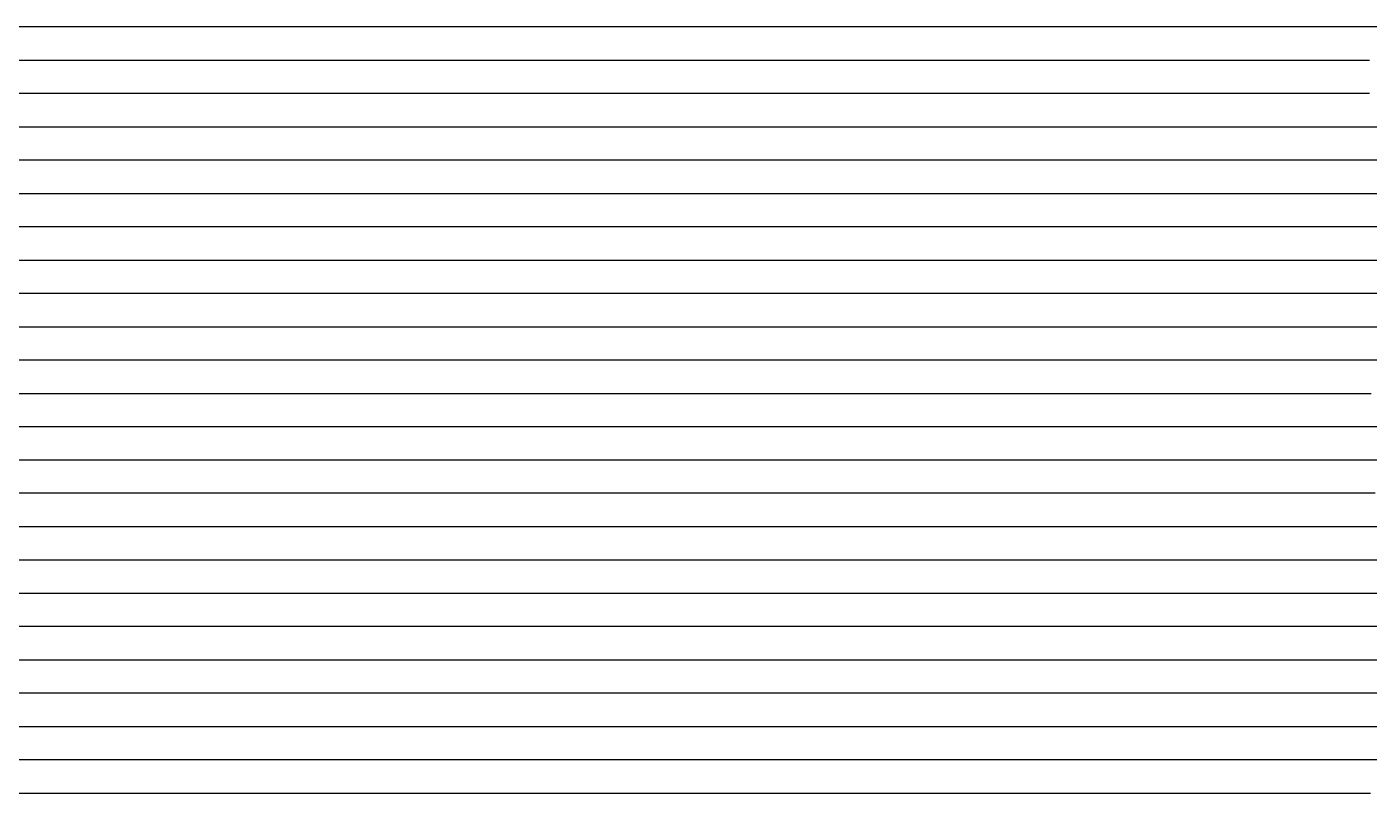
# Model space of a CAD drawing. Extents: x 20 to 170, y 60 to 234.
# Drawn here: x 57.5 to 95, y 81.4 to 102.8 of the extents above; entities that cross this region are included whole.
import ezdxf

# ---------------------------------------------------------------- set-up
doc = ezdxf.new("R2010")
doc.units = 0
doc.header["$LTSCALE"] = 0.000394
doc.layers.add('SPLINE', color=7, linetype='CONTINUOUS')

msp = doc.modelspace()

# ---------------------------------------------------------------- linework, layer by layer
at = {"layer": 'SPLINE', "color": 2}
for points in [[(95.316696, 102.804871, -18.560368), (94.619499, 102.804871, -18.901688), (94.532043, 102.804871, -18.970587), (94.444618, 102.804871, -19.051968), (94.269676, 102.804871, -19.252405), (94.118431, 102.804871, -19.474686), (93.744995, 102.804871, -20.122864), (93.265205, 102.804871, -20.360842), (93.026512, 102.804871, -20.680222), (92.766525, 102.804871, -21.1875), (92.525436, 102.804871, -21.788717), (92.352905, 102.804871, -22.342936), (92.331627, 102.804871, -22.396135), (91.731361, 102.804871, -22.665436), (91.128647, 102.804871, -22.922194), (90.256531, 102.804871, -23.153913), (90.084, 102.804871, -23.172714), (88.337387, 102.804871, -23.407534), (87.640175, 102.804871, -23.607912), (87.46524, 102.804871, -23.642412), (87.290352, 102.804871, -23.692492), (86.942947, 102.804871, -23.805212), (85.874657, 102.804871, -23.955532), (85.54612, 102.804871, -23.930492), (84.848915, 102.804871, -23.927332), (84.15168, 102.804871, -24.13085), (82.754852, 102.804871, -24.50971), (81.360413, 102.804871, -25.004488), (80.901894, 102.804871, -25.208008), (78.569153, 102.804871, -25.593166), (77.172318, 102.804871, -26.009584), (75.078308, 102.804871, -26.964622), (74.730865, 102.804871, -27.26836), (74.225098, 102.804871, -27.857038), (73.94384, 102.804871, -28.051159), (73.683884, 102.804871, -28.320478), (73.508957, 102.804871, -28.705597), (73.334061, 102.804871, -29.792133), (72.984268, 102.804871, -32.134266), (72.575394, 102.804871, -35.118355), (72.440659, 102.804871, -35.813496), (71.894714, 102.804871, -38.240208), (71.873428, 102.804871, -38.268368), (68.798584, 102.804871, -38.265247), (68.098999, 102.804871, -38.237068), (67.051964, 102.804871, -38.230808), (66.704536, 102.804871, -38.240208), (66.007317, 102.804871, -38.224548), (65.307732, 102.804871, -38.199528), (64.610489, 102.804871, -38.190109), (63.563454, 102.804871, -38.224548), (61.819225, 102.804871, -38.230808), (61.122002, 102.804871, -38.249588), (60.947113, 102.804871, -38.246449), (60.772232, 102.804871, -38.230808), (60.249893, 102.804871, -38.196369), (58.678188, 102.804871, -38.190109), (57.631187, 102.804871, -38.230808), (57.283749, 102.804871, -38.230808)], [(57.283749, 101.873642, -38.221428), (57.980968, 101.873642, -38.190109), (60.422421, 101.873642, -38.202648), (60.772232, 101.873642, -38.230808), (64.260712, 101.873642, -38.230808), (64.610489, 101.873642, -38.246449), (66.007317, 101.873642, -38.196369), (67.751541, 101.873642, -38.230808), (68.098999, 101.873642, -38.237068), (68.798584, 101.873642, -38.265247), (70.193024, 101.873642, -38.230808), (70.545166, 101.873642, -38.233948), (70.897308, 101.873642, -38.249588), (70.913879, 101.873642, -38.237068), (71.13839, 101.873642, -37.022152), (71.261307, 101.873642, -36.424091), (71.589844, 101.873642, -34.986835), (71.937256, 101.873642, -32.766804), (72.112152, 101.873642, -31.620768), (72.54937, 101.873642, -28.455057), (72.636856, 101.873642, -28.163858), (72.809387, 101.873642, -27.860119), (72.984268, 101.873642, -27.675421), (73.334061, 101.873642, -27.45936), (74.381104, 101.873642, -26.770502), (75.078308, 101.873642, -26.375944), (75.775528, 101.873642, -26.040924), (77.172318, 101.873642, -25.511766), (78.21936, 101.873642, -25.301947), (79.266373, 101.873642, -25.135948), (79.98484, 101.873642, -25.051468), (80.660812, 101.873642, -24.779028), (81.360413, 101.873642, -24.56295), (82.754852, 101.873642, -24.19973), (83.80188, 101.873642, -23.908552), (84.15168, 101.873642, -23.867872), (84.740204, 101.873642, -23.839672), (85.54612, 101.873642, -23.551592), (85.89592, 101.873642, -23.492052), (86.942947, 101.873642, -23.366854), (88.337387, 101.873642, -23.135134), (89.734177, 101.873642, -22.928453), (91.128647, 101.873642, -22.609076), (91.303528, 101.873642, -22.558956), (92.525436, 101.873642, -22.311636), (92.986328, 101.873642, -22.198875), (93.215546, 101.873642, -22.108078), (93.447212, 101.873642, -22.036037), (93.527573, 101.873642, -21.885757), (93.89624, 101.873642, -21.416059), (94.073509, 101.873642, -21.26264), (94.094818, 101.873642, -21.231359), (94.496605, 101.873642, -20.526821), (94.8582, 101.873642, -19.465305), (95.011856, 101.873642, -19.133406)], [(95.011856, 100.942459, -21.45364), (94.957451, 100.942459, -21.503759), (94.43985, 100.942459, -21.710398), (94.179893, 100.942459, -21.807478), (93.922264, 100.942459, -21.879498), (93.222641, 100.942459, -21.951538), (92.525436, 100.942459, -22.120598), (91.828232, 100.942459, -22.223976), (91.128647, 100.942459, -22.305336), (88.337387, 100.942459, -22.862694), (86.942947, 100.942459, -23.066214), (84.848915, 100.942459, -23.322994), (84.15168, 100.942459, -23.504612), (83.452057, 100.942459, -23.704992), (82.754852, 100.942459, -23.892912), (79.963608, 100.942459, -24.54417), (79.11277, 100.942459, -24.913649), (78.569153, 100.942459, -24.935608), (77.172318, 100.942459, -25.132868), (76.475098, 100.942459, -25.248728), (76.300217, 100.942459, -25.286308), (76.125359, 100.942459, -25.348927), (74.381104, 100.942459, -26.131744), (72.287033, 100.942459, -27.305941), (71.937256, 100.942459, -27.619061), (71.764702, 100.942459, -27.891459), (71.677292, 100.942459, -28.101238), (71.632385, 100.942459, -28.257818), (71.589844, 100.942459, -28.505177), (71.240036, 100.942459, -30.797251), (71.152573, 100.942459, -31.301369), (70.890259, 100.942459, -32.619663), (70.542816, 100.942459, -34.43578), (70.325386, 100.942459, -35.616196), (70.214272, 100.942459, -36.280052), (69.930664, 100.942459, -38.230808), (69.082169, 100.942459, -38.265247), (68.623672, 100.942459, -38.265247), (67.401756, 100.942459, -38.218288), (66.007317, 100.942459, -38.190109), (65.307732, 100.942459, -38.190109), (64.610489, 100.942459, -38.246449), (64.260712, 100.942459, -38.230808), (61.469463, 100.942459, -38.230808), (60.422421, 100.942459, -38.240208), (60.074982, 100.942459, -38.230808), (59.375408, 100.942459, -38.230808), (58.678188, 100.942459, -38.196369), (58.33073, 100.942459, -38.190109), (56.236717, 100.942459, -38.205769)], [(56.933956, 100.013611, -38.230808), (57.631187, 100.013611, -38.202648), (58.33073, 100.013611, -38.190109), (59.375408, 100.013611, -38.230808), (64.260712, 100.013611, -38.230808), (64.610489, 100.013611, -38.246449), (65.657524, 100.013611, -38.230808), (66.704536, 100.013611, -38.265247), (68.949829, 100.013611, -38.268368), (68.971107, 100.013611, -38.180729), (69.278351, 100.013611, -35.609997), (69.372902, 100.013611, -34.886639), (69.755768, 100.013611, -32.247028), (69.793579, 100.013611, -32.062267), (70.301743, 100.013611, -30.214853), (70.717697, 100.013611, -28.145119), (70.890259, 100.013611, -27.74114), (71.240036, 100.013611, -27.36544), (71.589844, 100.013611, -27.114902), (72.287033, 100.013611, -26.638943), (72.636856, 100.013611, -26.482405), (73.334061, 100.013611, -26.144224), (74.206177, 100.013611, -25.759087), (74.381104, 100.013611, -25.662046), (75.078308, 100.013611, -25.320726), (75.775528, 100.013611, -25.073368), (76.125359, 100.013611, -24.979448), (76.475098, 100.013611, -24.904268), (77.172318, 100.013611, -24.854208), (78.198074, 100.013611, -24.766468), (78.569153, 100.013611, -24.61619), (79.963608, 100.013611, -24.19663), (81.360413, 100.013611, -23.877232), (81.707794, 100.013611, -23.777052), (82.057632, 100.013611, -23.701872), (82.754852, 100.013611, -23.586012), (83.80188, 100.013611, -23.266634), (85.89592, 100.013611, -22.928453), (86.942947, 100.013611, -22.787556), (88.337387, 100.013611, -22.562136), (89.734177, 100.013611, -22.292816), (91.128647, 100.013611, -22.064238), (92.525436, 100.013611, -21.857557), (93.222641, 100.013611, -21.791798), (94.794373, 100.013611, -21.406679), (95.316696, 100.013611, -21.2188)], [(95.316696, 99.082397, -21.018379), (93.922264, 99.082397, -21.250099), (92.525436, 99.082397, -21.56012), (91.128647, 99.082397, -21.757378), (90.431442, 99.082397, -21.841938), (89.734177, 99.082397, -21.951538), (89.384407, 99.082397, -21.995358), (89.296959, 99.082397, -22.010998), (88.337387, 99.082397, -22.223976), (86.942947, 99.082397, -22.490116), (85.54612, 99.082397, -22.728056), (84.806351, 99.082397, -23.050594), (84.15168, 99.082397, -23.157074), (83.780609, 99.082397, -23.232174), (83.452057, 99.082397, -23.232174), (82.754852, 99.082397, -23.297974), (82.057632, 99.082397, -23.523392), (81.360413, 99.082397, -23.523392), (81.010605, 99.082397, -23.567232), (79.963608, 99.082397, -23.780132), (78.569153, 99.082397, -24.20603), (77.325974, 99.082397, -24.613091), (77.172318, 99.082397, -24.62875), (75.775528, 99.082397, -24.66943), (75.428116, 99.082397, -24.697588), (75.078308, 99.082397, -24.810349), (74.381104, 99.082397, -25.095268), (73.334061, 99.082397, -25.752827), (72.984268, 99.082397, -25.868687), (71.589844, 99.082397, -26.397884), (71.240036, 99.082397, -26.570103), (70.890259, 99.082397, -26.823723), (70.193024, 99.082397, -27.356041), (70.018112, 99.082397, -27.55644), (69.845596, 99.082397, -27.875818), (69.408363, 99.082397, -29.419535), (69.320892, 99.082397, -29.688793), (68.886002, 99.082397, -30.875551), (68.841133, 99.082397, -31.032089), (68.819855, 99.082397, -31.141689), (68.41568, 99.082397, -34.532841), (68.035156, 99.082397, -38.080509), (68.011551, 99.082397, -38.246449), (67.401756, 99.082397, -38.230808), (65.657524, 99.082397, -38.230808), (65.132851, 99.082397, -38.237068), (64.610489, 99.082397, -38.230808), (56.933956, 99.082397, -38.230808)], [(56.236717, 98.151184, -38.224548), (65.832436, 98.151184, -38.233948), (66.007317, 98.151184, -38.240208), (66.274384, 98.151184, -38.230808), (67.0756, 98.151184, -38.230808), (67.401756, 98.151184, -34.874161), (67.881531, 98.151184, -30.327591), (67.902809, 98.151184, -30.196053), (67.926468, 98.151184, -30.108393), (67.990265, 98.151184, -29.917353), (68.448769, 98.151184, -28.968616), (68.536224, 98.151184, -28.755676), (68.798584, 98.151184, -28.041779), (68.971107, 98.151184, -27.60342), (69.146011, 98.151184, -27.34976), (69.495804, 98.151184, -27.071102), (70.36792, 98.151184, -26.426044), (70.542816, 98.151184, -26.332085), (70.890259, 98.151184, -26.194365), (72.287033, 98.151184, -25.690207), (72.984268, 98.151184, -25.333246), (73.683884, 98.151184, -24.932428), (74.031273, 98.151184, -24.716408), (74.381104, 98.151184, -24.54731), (76.475098, 98.151184, -24.45023), (77.172318, 98.151184, -24.31245), (78.569153, 98.151184, -23.808352), (79.266373, 98.151184, -23.586012), (81.360413, 98.151184, -23.235353), (82.057632, 98.151184, -23.235353), (83.012482, 98.151184, -23.094414), (83.267746, 98.151184, -23.081894), (83.780609, 98.151184, -23.081894), (84.499084, 98.151184, -22.703035), (84.848915, 98.151184, -22.590296), (85.54612, 98.151184, -22.414936), (85.89592, 98.151184, -22.364836), (86.593155, 98.151184, -22.308475), (86.942947, 98.151184, -22.208256), (88.337387, 98.151184, -21.773058), (88.68721, 98.151184, -21.716698), (89.036949, 98.151184, -21.694757), (89.734177, 98.151184, -21.638397), (91.128647, 98.151184, -21.497499), (92.525436, 98.151184, -21.22818), (93.922264, 98.151184, -21.00902), (96.713524, 98.151184, -20.554981)], [(95.316696, 97.219986, -20.454762), (94.966896, 97.219986, -20.476702), (93.922264, 97.219986, -20.683361), (92.525436, 97.219986, -20.861841), (91.828232, 97.219986, -20.98086), (91.128647, 97.219986, -21.127979), (90.431442, 97.219986, -21.37538), (89.712929, 97.219986, -21.497499), (89.036949, 97.219986, -21.422319), (88.68721, 97.219986, -21.41922), (88.337387, 97.219986, -21.463039), (86.942947, 97.219986, -21.776157), (85.721024, 97.219986, -22.176958), (84.848915, 97.219986, -22.223976), (84.499084, 97.219986, -22.320995), (83.645851, 97.219986, -22.703035), (82.951065, 97.219986, -22.931614), (82.407425, 97.219986, -22.931614), (82.057632, 97.219986, -22.944134), (81.360413, 97.219986, -23.144514), (79.963608, 97.219986, -23.250994), (78.569153, 97.219986, -23.507772), (78.21936, 97.219986, -23.567232), (77.869568, 97.219986, -23.670572), (76.321472, 97.219986, -24.17157), (75.775528, 97.219986, -24.24045), (74.381104, 97.219986, -24.32189), (73.683884, 97.219986, -24.40955), (73.334061, 97.219986, -24.51915), (71.589844, 97.219986, -25.505466), (70.193024, 97.219986, -25.990805), (69.495804, 97.219986, -26.322704), (68.798584, 97.219986, -26.745422), (68.448769, 97.219986, -26.989662), (68.098999, 97.219986, -27.409281), (67.401756, 97.219986, -28.821417), (67.092148, 97.219986, -29.385075), (67.014145, 97.219986, -29.576075), (66.973984, 97.219986, -29.723253), (66.936157, 97.219986, -29.998793), (66.158554, 97.219986, -38.064827), (66.137306, 97.219986, -38.240208), (66.007317, 97.219986, -38.233948), (64.260712, 97.219986, -38.268368), (63.213684, 97.219986, -38.230808), (52.74588, 97.219986, -38.230808)], [(53.445454, 96.291122, -38.230808), (57.631187, 96.291122, -38.230808), (59.027981, 96.291122, -38.196369), (60.074982, 96.291122, -38.230808), (60.772232, 96.291122, -38.249588), (61.469463, 96.291122, -38.230808), (63.913273, 96.291122, -38.230808), (64.610489, 96.291122, -38.258968), (65.199005, 96.291122, -38.237068), (65.220291, 96.291122, -38.118088), (66.007317, 96.291122, -29.823433), (66.049866, 96.291122, -29.525955), (66.092407, 96.291122, -29.375675), (66.17984, 96.291122, -29.172134), (66.704536, 96.291122, -28.282839), (67.051964, 96.291122, -27.659781), (67.226845, 96.291122, -27.368561), (67.401756, 96.291122, -27.16814), (68.798584, 96.291122, -26.147385), (70.193024, 96.291122, -25.492947), (71.589844, 96.291122, -24.938688), (72.984268, 96.291122, -24.27177), (73.334061, 96.291122, -24.13085), (73.508957, 96.291122, -24.07449), (73.683884, 96.291122, -24.043192), (74.381104, 96.291122, -24.040012), (75.428116, 96.291122, -24.011892), (75.775528, 96.291122, -23.895992), (77.172318, 96.291122, -23.473312), (77.522118, 96.291122, -23.416954), (77.869568, 96.291122, -23.373074), (78.569153, 96.291122, -23.254114), (79.266373, 96.291122, -23.097534), (79.963608, 96.291122, -23.013014), (81.360413, 96.291122, -22.818893), (82.175819, 96.291122, -22.843914), (82.754852, 96.291122, -22.746836), (83.452057, 96.291122, -22.349195), (83.80188, 96.291122, -22.205135), (84.15168, 96.291122, -22.145638), (85.54612, 96.291122, -21.854418), (86.245674, 96.291122, -21.600838), (86.593155, 96.291122, -21.48498), (87.640175, 96.291122, -21.278299), (88.337387, 96.291122, -21.265779), (89.734177, 96.291122, -21.059139), (91.128647, 96.291122, -20.742842), (93.922264, 96.291122, -20.213663), (95.316696, 96.291122, -20.135424)], [(95.316696, 95.359894, -19.740864), (93.922264, 95.359894, -19.850464), (92.525436, 95.359894, -20.144783), (91.128647, 95.359894, -20.392141), (89.734177, 95.359894, -20.708422), (88.337387, 95.359894, -21.00902), (86.942947, 95.359894, -21.181219), (85.54612, 95.359894, -21.441099), (84.15168, 95.359894, -21.888918), (82.754852, 95.359894, -22.239555), (82.057632, 95.359894, -22.518276), (81.360413, 95.359894, -22.728056), (81.131142, 95.359894, -22.781296), (80.86882, 95.359894, -22.803196), (80.138519, 95.359894, -22.919054), (78.569153, 95.359894, -22.966034), (77.172318, 95.359894, -23.157074), (76.475098, 95.359894, -23.247854), (74.643417, 95.359894, -23.820852), (74.031273, 95.359894, -23.795792), (73.683884, 95.359894, -23.802092), (72.984268, 95.359894, -23.886612), (72.287033, 95.359894, -24.07449), (71.589844, 95.359894, -24.381371), (70.193024, 95.359894, -24.938688), (68.798584, 95.359894, -25.539927), (68.448769, 95.359894, -25.724667), (67.751541, 95.359894, -26.150484), (66.704536, 95.359894, -26.930202), (66.529655, 95.359894, -27.074223), (66.354744, 95.359894, -27.265181), (66.17984, 95.359894, -27.5345), (65.657524, 95.359894, -28.408138), (65.482613, 95.359894, -28.740057), (65.307732, 95.359894, -29.165874), (65.220291, 95.359894, -29.391335), (65.132851, 95.359894, -29.698233), (65.090294, 95.359894, -29.958113), (64.610489, 95.359894, -35.068256), (64.305618, 95.359894, -38.086788), (64.284355, 95.359894, -38.233948), (61.819225, 95.359894, -38.230808), (60.422421, 95.359894, -38.246449), (60.249893, 95.359894, -38.252708), (60.074982, 95.359894, -38.246449), (59.72522, 95.359894, -38.215168), (59.027981, 95.359894, -38.190109), (57.631187, 95.359894, -38.230808), (53.095692, 95.359894, -38.230808)], [(46.466133, 94.428711, -38.230808), (60.249893, 94.428711, -38.233948), (60.422421, 94.428711, -38.240208), (61.819225, 94.428711, -38.230808), (63.367313, 94.428711, -38.230808), (63.388596, 94.428711, -38.165047), (63.69347, 94.428711, -35.478455), (64.170914, 94.428711, -30.800371), (64.229965, 94.428711, -30.496651), (64.49704, 94.428711, -29.525955), (64.610489, 94.428711, -29.175255), (65.175369, 94.428711, -27.794378), (65.34082, 94.428711, -27.456221), (65.674042, 94.428711, -27.086742), (66.007317, 94.428711, -26.817442), (67.401756, 94.428711, -25.718407), (68.798584, 94.428711, -24.935608), (69.495804, 94.428711, -24.647511), (70.193024, 94.428711, -24.381371), (70.542816, 94.428711, -24.24045), (70.890259, 94.428711, -24.13085), (71.589844, 94.428711, -23.902292), (72.984268, 94.428711, -23.526512), (74.381104, 94.428711, -23.467012), (75.775528, 94.428711, -23.116354), (76.475098, 94.428711, -22.981674), (77.172318, 94.428711, -22.865814), (77.522118, 94.428711, -22.818893), (78.569153, 94.428711, -22.765656), (79.963608, 94.428711, -22.646656), (80.660812, 94.428711, -22.565256), (81.360413, 94.428711, -22.411816), (82.754852, 94.428711, -21.929598), (84.15168, 94.428711, -21.5194), (85.54612, 94.428711, -21.09672), (86.942947, 94.428711, -20.930721), (88.337387, 94.428711, -20.626982), (89.734177, 94.428711, -20.263763), (91.128647, 94.428711, -19.978844), (92.088188, 94.428711, -19.853603), (92.875259, 94.428711, -19.596846), (93.222641, 94.428711, -19.521666), (93.922264, 94.428711, -19.496645), (95.316696, 94.428711, -19.487246)], [(95.337982, 93.499863, -19.346325), (94.619499, 93.499863, -19.183485), (93.922264, 93.499863, -19.214806), (92.525436, 93.499863, -19.249226), (92.175705, 93.499863, -19.277426), (91.828232, 93.499863, -19.380745), (91.173531, 93.499863, -19.618765), (89.734177, 93.499863, -19.850464), (88.337387, 93.499863, -20.163584), (86.942947, 93.499863, -20.539322), (85.54612, 93.499863, -20.849321), (84.848915, 93.499863, -20.933882), (84.674026, 93.499863, -20.965179), (84.499084, 93.499863, -21.018379), (83.64827, 93.499863, -21.33466), (81.360413, 93.499863, -21.973417), (80.660812, 93.499863, -22.198875), (79.942307, 93.499863, -22.518276), (78.569153, 93.499863, -22.577776), (77.172318, 93.499863, -22.646656), (76.475098, 93.499863, -22.818893), (75.775528, 93.499863, -22.812634), (75.078308, 93.499863, -22.909674), (74.381104, 93.499863, -23.053694), (73.683884, 93.499863, -23.229053), (72.984268, 93.499863, -23.257214), (71.589844, 93.499863, -23.488932), (70.694061, 93.499863, -23.845932), (69.845596, 93.499863, -24.021252), (69.495804, 93.499863, -24.12775), (68.798584, 93.499863, -24.35631), (68.448769, 93.499863, -24.52853), (68.098999, 93.499863, -24.744568), (67.401756, 93.499863, -25.189188), (66.007317, 93.499863, -26.156784), (65.307732, 93.499863, -26.698483), (64.960304, 93.499863, -26.980263), (64.610489, 93.499863, -27.327841), (64.4356, 93.499863, -27.57522), (64.260712, 93.499863, -27.944698), (64.173248, 93.499863, -28.242159), (63.672207, 93.499863, -30.033213), (63.563454, 93.499863, -30.465351), (63.520962, 93.499863, -30.668871), (63.324799, 93.499863, -31.680227), (63.258587, 93.499863, -32.065407), (62.698441, 93.499863, -36.893772), (62.495213, 93.499863, -38.233948), (62.47393, 93.499863, -38.249588), (62.145401, 93.499863, -38.233948), (58.33073, 93.499863, -38.230808), (57.631187, 93.499863, -38.240208), (57.283749, 93.499863, -38.230808)], [(52.048649, 92.568649, -38.224548), (59.375408, 92.568649, -38.233948), (59.72522, 92.568649, -38.230808), (60.422421, 92.568649, -38.233948), (61.710518, 92.568649, -38.230808), (61.731789, 92.568649, -38.114967), (62.450294, 92.568649, -33.371124), (62.530655, 92.568649, -32.619663), (62.589733, 92.568649, -32.178127), (62.729191, 92.568649, -31.351509), (63.258587, 92.568649, -28.611637), (63.412212, 92.568649, -28.151379), (63.563454, 92.568649, -27.875818), (63.913273, 92.568649, -27.39048), (64.610489, 92.568649, -26.570103), (66.007317, 92.568649, -25.524246), (67.401756, 92.568649, -24.55983), (68.098999, 92.568649, -24.19663), (68.798584, 92.568649, -23.942972), (69.800674, 92.568649, -23.761372), (70.542816, 92.568649, -23.492052), (70.717697, 92.568649, -23.416954), (71.589844, 92.568649, -23.131954), (71.764702, 92.568649, -23.097534), (72.984268, 92.568649, -22.934694), (74.381104, 92.568649, -22.640396), (75.078308, 92.568649, -22.596556), (75.558105, 92.568649, -22.643536), (76.300217, 92.568649, -22.465015), (76.846169, 92.568649, -22.458755), (77.172318, 92.568649, -22.430595), (78.569153, 92.568649, -22.255276), (79.200211, 92.568649, -22.277136), (79.963608, 92.568649, -21.926437), (81.360413, 92.568649, -21.632137), (81.866188, 92.568649, -21.469299), (82.036346, 92.568649, -21.42544), (82.733566, 92.568649, -21.312759), (83.452057, 92.568649, -20.930721), (83.80188, 92.568649, -20.802341), (84.848915, 92.568649, -20.658281), (85.54612, 92.568649, -20.457941), (88.337387, 92.568649, -19.684505), (89.734177, 92.568649, -19.446526), (90.431442, 92.568649, -19.305645), (91.128647, 92.568649, -19.080185), (92.525436, 92.568649, -18.979967), (93.397583, 92.568649, -18.945547), (93.572441, 92.568649, -18.948668), (93.922264, 92.568649, -18.986227), (94.465889, 92.568649, -19.095825), (95.051979, 92.568649, -19.042587)], [(95.316696, 91.637436, -18.682487), (94.444618, 91.637436, -18.826508), (93.922264, 91.637436, -18.723207), (93.222641, 91.637436, -18.691887), (92.525436, 91.637436, -18.682487), (91.828232, 91.637436, -18.688787), (91.478409, 91.637436, -18.682487), (91.128647, 91.637436, -18.723207), (89.036949, 91.637436, -19.180386), (88.337387, 91.637436, -19.311865), (86.942947, 91.637436, -19.653185), (85.54612, 91.637436, -20.075903), (84.674026, 91.637436, -20.395302), (82.754852, 91.637436, -20.724081), (81.360413, 91.637436, -21.32214), (79.963608, 91.637436, -21.616478), (77.172318, 91.637436, -22.073618), (76.735107, 91.637436, -22.176958), (76.24585, 91.637436, -22.079878), (75.775528, 91.637436, -22.057978), (75.428116, 91.637436, -22.092438), (75.078308, 91.637436, -22.230196), (74.643417, 91.637436, -22.443096), (74.381104, 91.637436, -22.424335), (73.683884, 91.637436, -22.405556), (73.334061, 91.637436, -22.474396), (72.984268, 91.637436, -22.558956), (70.890259, 91.637436, -22.894033), (70.542816, 91.637436, -23.003593), (69.649429, 91.637436, -23.441992), (68.798584, 91.637436, -23.736332), (68.098999, 91.637436, -23.852152), (67.401756, 91.637436, -24.10581), (66.704536, 91.637436, -24.43461), (64.610489, 91.637436, -25.878086), (63.738392, 91.637436, -26.626442), (63.563454, 91.637436, -26.817442), (63.213684, 91.637436, -27.34976), (62.792992, 91.637436, -28.010479), (62.70792, 91.637436, -28.167019), (62.53775, 91.637436, -28.599136), (62.42902, 91.637436, -28.949837), (62.341583, 91.637436, -29.334955), (62.29903, 91.637436, -29.644995), (61.819225, 91.637436, -35.071396), (61.514343, 91.637436, -38.114967), (61.490738, 91.637436, -38.268368), (61.22364, 91.637436, -38.268368), (60.074982, 91.637436, -38.230808), (52.048649, 91.637436, -38.224548)], [(52.048649, 90.708618, -38.230808), (58.33073, 90.708618, -38.230808), (59.027981, 90.708618, -38.249588), (60.422421, 90.708618, -38.230808), (60.642223, 90.708618, -38.237068), (60.663483, 90.708618, -38.121208), (60.788757, 90.708618, -37.338432), (61.438721, 90.708618, -30.988249), (61.535637, 90.708618, -30.321331), (61.566357, 90.708618, -30.133453), (61.691616, 90.708618, -29.541615), (61.8405, 90.708618, -29.050014), (62.348679, 90.708618, -27.56266), (62.516464, 90.708618, -27.155663), (62.691345, 90.708618, -26.889482), (62.866261, 90.708618, -26.695362), (63.213684, 90.708618, -26.379105), (64.610489, 90.708618, -25.251808), (66.007317, 90.708618, -24.34375), (66.704536, 90.708618, -23.974272), (67.051964, 90.708618, -23.836552), (67.401756, 90.708618, -23.745712), (68.798584, 90.708618, -23.435692), (70.193024, 90.708618, -22.762476), (70.890259, 90.708618, -22.518276), (71.589844, 90.708618, -22.430595), (72.984268, 90.708618, -22.173838), (73.813881, 90.708618, -22.242716), (74.381104, 90.708618, -22.126858), (75.775528, 90.708618, -21.904577), (77.172318, 90.708618, -21.744858), (78.569153, 90.708618, -21.53508), (79.963608, 90.708618, -21.312759), (81.360413, 90.708618, -20.893122), (82.754852, 90.708618, -20.523682), (84.15168, 90.708618, -20.172943), (85.54612, 90.708618, -19.700144), (86.942947, 90.708618, -19.264925), (88.337387, 90.708618, -18.936108), (89.209465, 90.708618, -18.757668), (90.084, 90.708618, -18.507187), (90.431442, 90.708618, -18.432009), (90.781204, 90.708618, -18.422609), (91.128647, 90.708618, -18.447649), (92.525436, 90.708618, -18.422609), (92.875259, 90.708618, -18.438269), (93.222641, 90.708618, -18.494627), (93.922264, 90.708618, -18.576067), (94.160988, 90.708618, -18.576067), (94.966896, 90.708618, -18.44455), (95.316696, 90.708618, -18.422609)], [(95.165459, 89.77739, -18.21283), (94.619499, 89.77739, -18.194069), (94.269676, 89.77739, -18.190889), (93.922264, 89.77739, -18.234749), (93.506294, 89.77739, -18.334949), (92.525436, 89.77739, -18.168949), (91.828232, 89.77739, -18.087589), (91.478409, 89.77739, -18.084469), (91.128647, 89.77739, -18.125149), (90.431442, 89.77739, -18.228489), (89.734177, 89.77739, -18.228489), (89.384407, 89.77739, -18.262909), (89.036949, 89.77739, -18.381929), (88.361023, 89.77739, -18.657467), (86.942947, 89.77739, -18.936108), (85.54612, 89.77739, -19.280565), (84.848915, 89.77739, -19.621885), (84.15168, 89.77739, -19.925604), (83.64827, 89.77739, -20.119743), (82.754852, 89.77739, -20.323301), (82.057632, 89.77739, -20.407822), (81.360413, 89.77739, -20.583181), (79.963608, 89.77739, -20.977699), (78.569153, 89.77739, -21.20632), (77.172318, 89.77739, -21.365999), (76.475098, 89.77739, -21.45364), (75.775528, 89.77739, -21.635258), (74.381104, 89.77739, -21.707277), (72.984268, 89.77739, -21.929598), (72.766846, 89.77739, -21.976578), (71.937256, 89.77739, -21.979677), (71.589844, 89.77739, -22.026638), (70.193024, 89.77739, -22.342936), (68.798584, 89.77739, -22.934694), (67.401756, 89.77739, -23.476452), (66.007317, 89.77739, -23.867872), (64.610489, 89.77739, -24.66629), (63.213684, 89.77739, -25.655787), (62.866261, 89.77739, -25.931324), (62.691345, 89.77739, -26.100405), (61.994125, 89.77739, -26.870703), (61.819225, 89.77739, -27.099302), (61.627804, 89.77739, -27.484421), (61.514343, 89.77739, -27.857038), (61.417427, 89.77739, -28.282839), (60.769859, 89.77739, -32.293987), (60.684757, 89.77739, -32.876385), (60.597332, 89.77739, -33.649803), (59.878849, 89.77739, -38.140007), (59.855194, 89.77739, -38.230808), (59.441593, 89.77739, -38.237068), (59.233593, 89.77739, -38.230808), (54.142704, 89.77739, -38.230808)], [(56.236717, 88.846191, -38.265247), (57.631187, 88.846191, -38.240208), (57.980968, 88.846191, -38.252708), (58.678188, 88.846191, -38.230808), (59.578667, 88.846191, -38.230808), (59.616493, 88.846191, -38.208908), (59.637775, 88.846191, -38.089928), (59.88356, 88.846191, -36.004517), (60.467342, 88.846191, -30.136553), (60.509895, 88.846191, -29.845373), (60.597332, 88.846191, -29.403854), (60.684757, 88.846191, -28.999937), (60.772232, 88.846191, -28.652357), (60.925842, 88.846191, -28.195179), (61.469463, 88.846191, -26.751722), (61.644363, 88.846191, -26.401005), (61.819225, 88.846191, -26.175545), (62.169041, 88.846191, -25.853046), (62.516464, 88.846191, -25.568087), (63.213684, 88.846191, -25.045168), (64.610489, 88.846191, -24.16217), (66.007317, 88.846191, -23.523392), (67.401756, 88.846191, -23.013014), (68.098999, 88.846191, -22.718676), (68.623672, 88.846191, -22.461916), (68.798584, 88.846191, -22.361715), (69.495804, 88.846191, -22.045458), (69.670685, 88.846191, -21.976578), (69.845596, 88.846191, -21.920218), (70.193024, 88.846191, -21.851337), (70.717697, 88.846191, -21.766758), (70.890259, 88.846191, -21.741737), (71.589844, 88.846191, -21.738558), (72.287033, 88.846191, -21.660337), (72.984268, 88.846191, -21.516279), (73.683884, 88.846191, -21.406679), (74.381104, 88.846191, -21.38476), (75.775528, 88.846191, -21.21254), (77.172318, 88.846191, -20.95892), (78.569153, 88.846191, -20.893122), (79.266373, 88.846191, -20.792961), (80.835739, 88.846191, -20.342041), (81.010605, 88.846191, -20.298223), (81.360413, 88.846191, -20.260683), (82.712296, 88.846191, -20.038303), (84.15168, 88.846191, -19.368265), (85.54612, 88.846191, -18.901688), (85.89592, 88.846191, -18.832808), (86.245674, 88.846191, -18.807747), (86.942947, 88.846191, -18.701267), (88.337387, 88.846191, -18.184629), (89.036949, 88.846191, -18.06881), (90.431442, 88.846191, -17.905949), (90.781204, 88.846191, -17.887169), (91.128647, 88.846191, -17.893429), (92.525436, 88.846191, -17.965429), (93.922264, 88.846191, -17.918489), (95.316696, 88.846191, -17.780731)], [(95.316696, 87.914963, -17.420631), (93.922264, 87.914963, -17.580311), (93.310135, 87.914963, -17.602211), (93.04776, 87.914963, -17.624151), (92.591667, 87.914963, -17.702431), (91.828232, 87.914963, -17.602211), (91.128647, 87.914963, -17.624151), (89.734177, 87.914963, -17.733751), (88.337387, 87.914963, -17.83709), (86.942947, 87.914963, -18.25351), (86.245674, 87.914963, -18.428909), (85.54612, 87.914963, -18.566628), (84.15168, 87.914963, -18.964327), (82.754852, 87.914963, -19.465305), (82.057632, 87.914963, -19.781544), (81.360413, 87.914963, -19.969423), (81.098053, 87.914963, -20.022663), (80.660812, 87.914963, -20.041464), (79.963608, 87.914963, -20.107224), (79.266373, 87.914963, -20.332682), (78.569153, 87.914963, -20.492361), (77.172318, 87.914963, -20.642641), (76.650009, 87.914963, -20.642641), (76.475098, 87.914963, -20.658281), (76.125359, 87.914963, -20.717821), (74.381104, 87.914963, -21.0779), (72.984268, 87.914963, -21.099819), (72.636856, 87.914963, -21.11858), (72.461945, 87.914963, -21.156179), (71.677292, 87.914963, -21.381639), (70.193024, 87.914963, -21.40358), (69.845596, 87.914963, -21.438), (69.670685, 87.914963, -21.48498), (68.798584, 87.914963, -21.773058), (67.401756, 87.914963, -22.577776), (67.051964, 87.914963, -22.718676), (66.87944, 87.914963, -22.778135), (66.704536, 87.914963, -22.853313), (65.919876, 87.914963, -23.235353), (65.307732, 87.914963, -23.385633), (64.610489, 87.914963, -23.701872), (63.213684, 87.914963, -24.49095), (61.819225, 87.914963, -25.471006), (61.122002, 87.914963, -26.150484), (60.772232, 87.914963, -26.626442), (60.682434, 87.914963, -26.848763), (60.531136, 87.914963, -27.39986), (59.812656, 87.914963, -30.765951), (59.72522, 87.914963, -31.207449), (59.659027, 87.914963, -31.608227), (59.571571, 87.914963, -32.193768), (58.928722, 87.914963, -37.660927), (58.831818, 87.914963, -38.190109), (58.810535, 87.914963, -38.230808), (57.926613, 87.914963, -38.249588), (57.631187, 87.914963, -38.233948), (56.061813, 87.914963, -38.265247)], [(53.095692, 86.986115, -38.265247), (57.827339, 86.986115, -38.268368), (58.023506, 86.986115, -38.258968), (58.040047, 86.986115, -38.237068), (58.72311, 86.986115, -34.633018), (58.74437, 86.986115, -34.492119), (58.815254, 86.986115, -33.894039), (58.886158, 86.986115, -33.421223), (59.571571, 86.986115, -29.203455), (59.659027, 86.986115, -28.802677), (59.7701, 86.986115, -28.376839), (59.900112, 86.986115, -27.957218), (60.57605, 86.986115, -26.194365), (60.772232, 86.986115, -25.802946), (60.859669, 86.986115, -25.671446), (60.947113, 86.986115, -25.558666), (61.122002, 86.986115, -25.383347), (61.819225, 86.986115, -24.866688), (62.169041, 86.986115, -24.63497), (63.213684, 86.986115, -24.008732), (64.610489, 86.986115, -23.322994), (66.007317, 86.986115, -22.615376), (66.791992, 86.986115, -22.421196), (67.401756, 86.986115, -22.023558), (68.798584, 86.986115, -21.28142), (68.971107, 86.986115, -21.23448), (69.146011, 86.986115, -21.203159), (69.845596, 86.986115, -21.11858), (70.193024, 86.986115, -21.099819), (70.49791, 86.986115, -21.106079), (70.826416, 86.986115, -21.106079), (71.589844, 86.986115, -20.861841), (71.937256, 86.986115, -20.808641), (72.984268, 86.986115, -20.792961), (74.381104, 86.986115, -20.652061), (75.775528, 86.986115, -20.373362), (77.172318, 86.986115, -20.279444), (78.569153, 86.986115, -20.053984), (79.266373, 86.986115, -19.900583), (79.963608, 86.986115, -19.856724), (81.360413, 86.986115, -19.574905), (81.752762, 86.986115, -19.480986), (82.057632, 86.986115, -19.318146), (82.754852, 86.986115, -18.970587), (84.15168, 86.986115, -18.472687), (84.499084, 86.986115, -18.32869), (84.848915, 86.986115, -18.244129), (85.54612, 86.986115, -18.128269), (86.245674, 86.986115, -17.974869), (86.942947, 86.986115, -17.808891), (87.290352, 86.986115, -17.714931), (87.640175, 86.986115, -17.636671), (88.337387, 86.986115, -17.611631), (89.341873, 86.986115, -17.533331), (89.734177, 86.986115, -17.430031), (90.431442, 86.986115, -17.260891), (90.99868, 86.986115, -17.251511), (91.128647, 86.986115, -17.242151), (92.525436, 86.986115, -17.226471), (93.922264, 86.986115, -17.110613), (95.316696, 86.986115, -17.076193)], [(95.316696, 86.054916, -16.656593), (93.222641, 86.054916, -16.744253), (91.740784, 86.054916, -16.922733), (91.128647, 86.054916, -16.778713), (90.781204, 86.054916, -16.747393), (90.431442, 86.054916, -16.744253), (90.084, 86.054916, -16.806873), (89.734177, 86.054916, -16.891413), (88.361023, 86.054916, -17.364271), (87.640175, 86.054916, -17.439411), (86.942947, 86.054916, -17.433111), (86.593155, 86.054916, -17.451931), (86.418297, 86.054916, -17.486351), (85.54612, 86.054916, -17.683611), (84.848915, 86.054916, -17.909069), (84.15168, 86.054916, -18.034349), (83.452057, 86.054916, -18.209709), (82.057632, 86.054916, -18.776447), (81.707794, 86.054916, -18.898567), (81.360413, 86.054916, -19.064528), (80.660812, 86.054916, -19.340065), (80.072311, 86.054916, -19.465305), (79.613831, 86.054916, -19.506025), (79.266373, 86.054916, -19.521666), (78.569153, 86.054916, -19.606205), (77.172318, 86.054916, -19.916224), (75.775528, 86.054916, -20.035223), (74.555969, 86.054916, -20.188623), (73.988739, 86.054916, -20.304483), (73.683884, 86.054916, -20.332682), (72.984268, 86.054916, -20.429722), (70.890259, 86.054916, -20.626982), (70.193024, 86.054916, -20.808641), (68.798584, 86.054916, -20.865002), (68.098999, 86.054916, -21.065399), (67.401756, 86.054916, -21.38476), (66.007317, 86.054916, -22.245855), (64.610489, 86.054916, -22.831394), (63.213684, 86.054916, -23.554672), (61.819225, 86.054916, -24.35943), (61.122002, 86.054916, -24.747728), (60.947113, 86.054916, -24.888628), (60.772232, 86.054916, -25.085888), (60.096268, 86.054916, -25.940704), (59.933201, 86.054916, -26.181805), (59.7701, 86.054916, -26.532524), (59.746483, 86.054916, -26.598263), (59.659027, 86.054916, -26.895742), (59.027981, 86.054916, -29.388195), (58.779835, 86.054916, -30.396431), (58.7491, 86.054916, -30.546751), (58.654564, 86.054916, -31.053989), (58.607288, 86.054916, -31.392189), (58.016411, 86.054916, -37.012772), (57.850979, 86.054916, -38.155647), (57.827339, 86.054916, -38.268368), (53.792881, 86.054916, -38.268368)], [(57.063957, 85.123718, -38.224548), (57.827339, 85.123718, -32.948444), (57.92189, 85.123718, -32.428627), (58.671093, 85.123718, -28.796396), (58.765644, 85.123718, -28.408138), (58.895638, 85.123718, -27.957218), (59.72522, 85.123718, -25.602547), (59.855194, 85.123718, -25.308207), (59.900112, 85.123718, -25.229908), (60.074982, 85.123718, -24.998228), (60.249893, 85.123718, -24.838509), (61.122002, 85.123718, -24.20603), (61.819225, 85.123718, -23.836552), (63.213684, 85.123718, -23.122574), (63.913273, 85.123718, -22.699856), (64.088173, 85.123718, -22.599676), (64.610489, 85.123718, -22.405556), (65.307732, 85.123718, -22.120598), (66.007317, 85.123718, -21.741737), (66.704536, 85.123718, -21.26264), (67.401756, 85.123718, -20.927622), (67.751541, 85.123718, -20.774181), (68.098999, 85.123718, -20.664581), (68.798584, 85.123718, -20.548761), (69.146011, 85.123718, -20.508001), (69.888123, 85.123718, -20.479841), (70.193024, 85.123718, -20.414082), (71.589844, 85.123718, -20.213663), (72.984268, 85.123718, -19.985064), (73.334061, 85.123718, -19.916224), (73.683884, 85.123718, -19.856724), (74.031273, 85.123718, -19.825403), (74.381104, 85.123718, -19.834784), (74.815971, 85.123718, -19.916224), (75.177589, 85.123718, -19.781544), (75.295746, 85.123718, -19.744003), (75.53685, 85.123718, -19.703283), (75.775528, 85.123718, -19.675125), (76.475098, 85.123718, -19.568645), (77.172318, 85.123718, -19.399586), (77.869568, 85.123718, -19.311865), (78.569153, 85.123718, -19.243006), (79.266373, 85.123718, -19.261786), (79.963608, 85.123718, -19.033207), (81.686569, 85.123718, -18.44455), (82.057632, 85.123718, -18.244129), (82.754852, 85.123718, -17.902809), (84.15168, 85.123718, -17.580311), (84.848915, 85.123718, -17.455051), (85.198715, 85.123718, -17.351711), (85.54612, 85.123718, -17.242151), (86.245674, 85.123718, -17.179533), (86.942947, 85.123718, -17.260891), (87.422699, 85.123718, -17.254671), (88.337387, 85.123718, -16.822533), (89.036949, 85.123718, -16.537615), (89.734177, 85.123718, -16.409235), (90.084, 85.123718, -16.424915), (90.431442, 85.123718, -16.478115), (91.128647, 85.123718, -16.531355), (92.525436, 85.123718, -16.368515), (93.922264, 85.123718, -16.346615), (94.619499, 85.123718, -16.249535), (94.966896, 85.123718, -16.177515), (95.316696, 85.123718, -16.161875)], [(95.316696, 84.19487, -15.767336), (93.922264, 84.19487, -15.836175), (93.267593, 84.19487, -15.942676), (92.525436, 84.19487, -15.917615), (90.431442, 84.19487, -16.202555), (89.036949, 84.19487, -16.155575), (88.337387, 84.19487, -16.205715), (86.942947, 84.19487, -16.800632), (86.505692, 84.19487, -16.997913), (86.070801, 84.19487, -17.170113), (85.54612, 84.19487, -17.013573), (84.848915, 84.19487, -16.997913), (84.15168, 84.19487, -17.135653), (82.754852, 84.19487, -17.383051), (81.360413, 84.19487, -17.940409), (80.769562, 84.19487, -18.262909), (79.963608, 84.19487, -18.504007), (79.266373, 84.19487, -18.729467), (78.569153, 84.19487, -18.848467), (77.172318, 84.19487, -19.001907), (75.775528, 84.19487, -19.217945), (75.078308, 84.19487, -19.336966), (74.730865, 84.19487, -19.380745), (74.555969, 84.19487, -19.412066), (74.381104, 84.19487, -19.462185), (73.835129, 84.19487, -19.571785), (72.984268, 84.19487, -19.549866), (72.636856, 84.19487, -19.571785), (71.589844, 84.19487, -19.787804), (70.193024, 84.19487, -20.022663), (69.495804, 84.19487, -20.179243), (69.016014, 84.19487, -20.320124), (68.098999, 84.19487, -20.329521), (67.401756, 84.19487, -20.567501), (66.007317, 84.19487, -21.24074), (64.981552, 84.19487, -21.854418), (64.610489, 84.19487, -21.992218), (63.913273, 84.19487, -22.280315), (63.213684, 84.19487, -22.709316), (62.516464, 84.19487, -23.038094), (62.169041, 84.19487, -23.188374), (61.819225, 84.19487, -23.369974), (61.185844, 84.19487, -23.711252), (60.422421, 84.19487, -24.08699), (60.074982, 84.19487, -24.32189), (59.997017, 84.19487, -24.40641), (59.921394, 84.19487, -24.50033), (59.7701, 84.19487, -24.738308), (59.027981, 84.19487, -26.097244), (58.853077, 84.19487, -26.491804), (58.786926, 84.19487, -26.695362), (57.980968, 84.19487, -29.676273), (57.827339, 84.19487, -30.271233), (57.806068, 84.19487, -30.405851), (57.763504, 84.19487, -30.765951), (57.099388, 84.19487, -37.260113)], [(56.983585, 83.26368, -33.931599), (57.697361, 83.26368, -29.184675), (57.806068, 83.26368, -28.639816), (57.914795, 83.26368, -28.226519), (58.765644, 83.26368, -25.489826), (58.853077, 83.26368, -25.242428), (59.027981, 83.26368, -24.913649), (59.375408, 83.26368, -24.55047), (60.074982, 83.26368, -23.927332), (60.162449, 83.26368, -23.855312), (61.122002, 83.26368, -23.191494), (61.469463, 83.26368, -23.034914), (62.211575, 83.26368, -22.787556), (62.516464, 83.26368, -22.612196), (63.213684, 83.26368, -22.230196), (63.913273, 83.26368, -21.973417), (64.610489, 83.26368, -21.582018), (65.307732, 83.26368, -21.24074), (66.007317, 83.26368, -20.95892), (66.791992, 83.26368, -20.448542), (66.87944, 83.26368, -20.407822), (67.051964, 83.26368, -20.348322), (68.098999, 83.26368, -20.179243), (68.798584, 83.26368, -20.094664), (70.193024, 83.26368, -19.697025), (71.589844, 83.26368, -19.349445), (72.984268, 83.26368, -19.255526), (73.530212, 83.26368, -19.255526), (74.381104, 83.26368, -18.983088), (74.730865, 83.26368, -18.936108), (75.078308, 83.26368, -18.879747), (75.775528, 83.26368, -18.782707), (77.172318, 83.26368, -18.554127), (78.569153, 83.26368, -18.341169), (79.266373, 83.26368, -18.21283), (79.963608, 83.26368, -17.949829), (80.660812, 83.26368, -17.611631), (81.010605, 83.26368, -17.470711), (81.707794, 83.26368, -17.245251), (82.754852, 83.26368, -17.035513), (84.15168, 83.26368, -16.947773), (84.827637, 83.26368, -16.957233), (85.503578, 83.26368, -16.863293), (86.245674, 83.26368, -16.474995), (86.418297, 83.26368, -16.402975), (86.942947, 83.26368, -16.218235), (87.290352, 83.26368, -16.089855), (87.640175, 83.26368, -16.008415), (88.337387, 83.26368, -15.977156), (89.734177, 83.26368, -15.867516), (91.128647, 83.26368, -15.701556), (92.525436, 83.26368, -15.616997), (93.222641, 83.26368, -15.504316), (93.572441, 83.26368, -15.485538), (94.269676, 83.26368, -15.460437), (94.619499, 83.26368, -15.419737), (94.966896, 83.26368, -15.379037), (95.316696, 83.26368, -15.354017)], [(95.316696, 82.332458, -15.228757), (93.922264, 82.332458, -15.169238), (93.222641, 82.332458, -15.166139), (92.525436, 82.332458, -15.225617), (91.128647, 82.332458, -15.429157), (90.084, 82.332458, -15.513697), (89.734177, 82.332458, -15.529336), (88.337387, 82.332458, -15.698457), (86.593155, 82.332458, -15.836175), (86.418297, 82.332458, -15.880055), (85.54612, 82.332458, -16.161875), (85.28614, 82.332458, -16.271475), (84.499084, 82.332458, -16.778713), (84.191864, 82.332458, -16.831953), (83.452057, 82.332458, -16.725473), (82.754852, 82.332458, -16.763073), (82.057632, 82.332458, -16.841333), (81.360413, 82.332458, -16.897713), (81.010605, 82.332458, -16.932173), (80.660812, 82.332458, -17.041733), (79.963608, 82.332458, -17.295391), (79.266373, 82.332458, -17.655451), (78.937859, 82.332458, -17.840189), (78.569153, 82.332458, -17.918489), (77.869568, 82.332458, -18.034349), (77.172318, 82.332458, -18.10323), (76.475098, 82.332458, -18.190889), (75.775528, 82.332458, -18.381929), (75.340637, 82.332458, -18.529047), (74.031273, 82.332458, -18.629248), (73.683884, 82.332458, -18.648067), (73.334061, 82.332458, -18.723207), (73.159164, 82.332458, -18.801487), (72.504501, 82.332458, -19.120865), (70.890259, 82.332458, -19.155285), (70.542816, 82.332458, -19.243006), (70.193024, 82.332458, -19.340065), (68.798584, 82.332458, -19.816004), (68.011551, 82.332458, -20.038303), (66.87944, 82.332458, -20.260683), (66.17984, 82.332458, -20.489222), (66.007317, 82.332458, -20.558142), (65.307732, 82.332458, -20.930721), (64.610489, 82.332458, -21.196859), (64.260712, 82.332458, -21.290819), (64.088173, 82.332458, -21.353439), (63.213684, 82.332458, -21.776157), (60.422421, 82.332458, -23.178974), (59.72522, 82.332458, -23.667452), (59.202881, 82.332458, -24.07449), (59.027981, 82.332458, -24.27177), (58.928722, 82.332458, -24.41893), (58.831818, 82.332458, -24.613091), (57.980968, 82.332458, -26.451084), (57.893524, 82.332458, -26.685963), (57.850979, 82.332458, -26.836243), (56.891403, 82.332458, -30.578091)], [(56.933956, 81.403587, -28.677397), (57.631187, 81.403587, -26.316444), (57.980968, 81.403587, -25.223688), (58.15588, 81.403587, -24.938688), (59.027981, 81.403587, -23.733192), (59.375408, 81.403587, -23.413794), (60.074982, 81.403587, -22.928453), (60.422421, 81.403587, -22.718676), (61.294521, 81.403587, -22.261496), (63.213684, 81.403587, -21.400419), (64.610489, 81.403587, -20.893122), (64.960304, 81.403587, -20.792961), (65.307732, 81.403587, -20.658281), (66.704536, 81.403587, -20.204264), (67.401756, 81.403587, -20.025824), (68.798584, 81.403587, -19.609325), (69.670685, 81.403587, -19.227325), (69.845596, 81.403587, -19.177225), (70.193024, 81.403587, -19.133406), (71.523636, 81.403587, -19.030067), (72.287033, 81.403587, -18.538467), (72.636856, 81.403587, -18.413229), (72.984268, 81.403587, -18.388149), (74.447258, 81.403587, -18.381929), (75.078308, 81.403587, -18.071909), (75.428116, 81.403587, -17.956049), (76.475098, 81.403587, -17.790091), (77.347237, 81.403587, -17.783831), (78.013741, 81.403587, -17.614771), (78.91658, 81.403587, -17.148193), (79.266373, 81.403587, -17.032333), (79.963608, 81.403587, -16.778713), (81.360413, 81.403587, -16.615873), (82.057632, 81.403587, -16.506315), (82.754852, 81.403587, -16.525055), (83.279526, 81.403587, -16.716093), (83.359909, 81.403587, -16.712933), (83.459167, 81.403587, -16.678513), (84.15168, 81.403587, -16.208815), (84.499084, 81.403587, -16.014675), (84.848915, 81.403587, -15.889456), (85.54612, 81.403587, -15.667116), (85.89592, 81.403587, -15.620176), (86.245674, 81.403587, -15.610736), (86.942947, 81.403587, -15.573216), (87.640175, 81.403587, -15.513697), (88.337387, 81.403587, -15.341477), (89.734177, 81.403587, -15.209937), (90.563766, 81.403587, -15.278837), (91.128647, 81.403587, -15.116018), (91.303528, 81.403587, -15.075318), (91.828232, 81.403587, -14.990758), (92.525436, 81.403587, -14.896818), (93.922264, 81.403587, -14.934399), (95.033112, 81.403587, -15.050279)]]:
    msp.add_polyline3d(points, dxfattribs=at)

doc.saveas('drawing.dxf')
